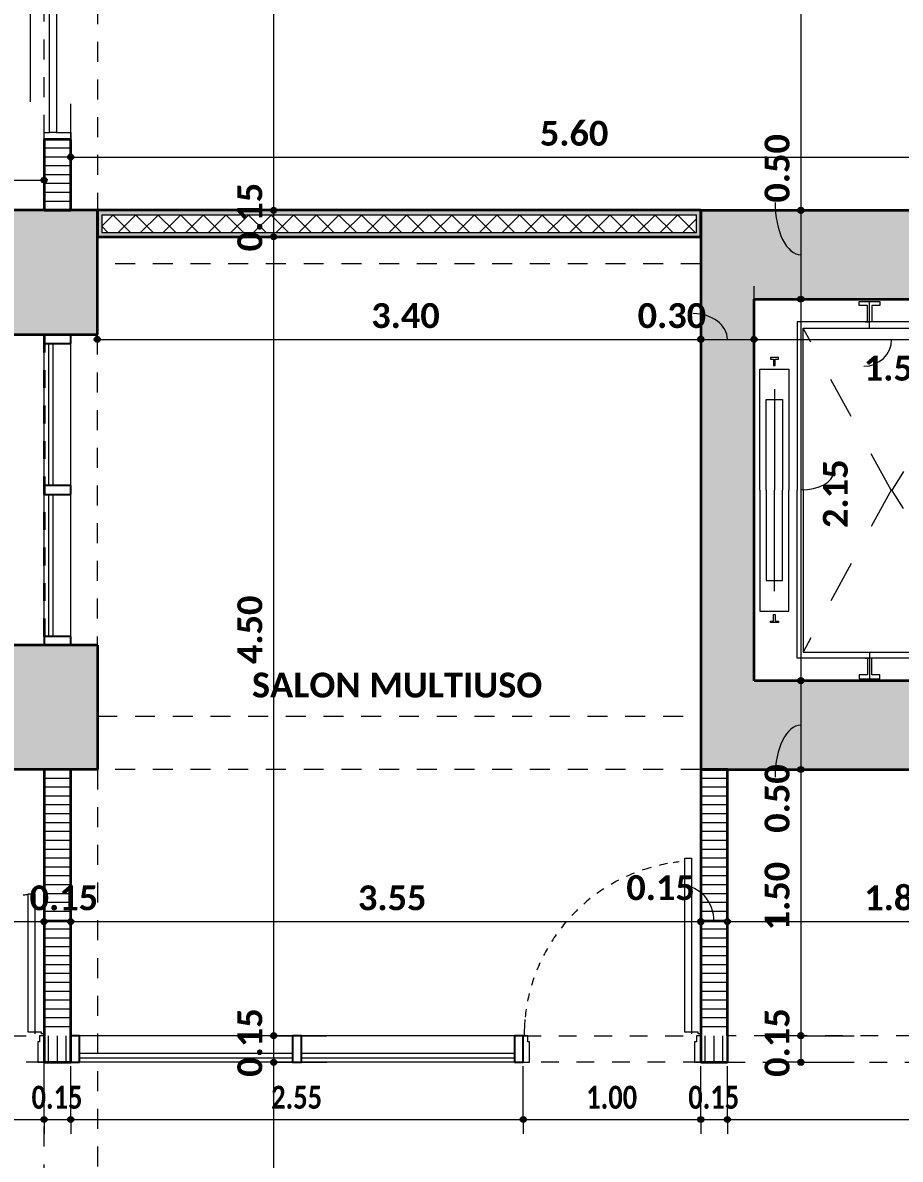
# Model space of a CAD drawing. Header units: metres. Extents: x -144 to 1000, y -717 to 29.
# Drawn here: x 502.76 to 507.7, y -562.62 to -556.22 of the extents above; entities that cross this region are included whole.
import ezdxf

# ---------------------------------------------------------------- set-up
doc = ezdxf.new("R2010")
doc.units = ezdxf.units.M
for name, pattern in [('Basculante', [0.11625, 0.075, -0.04125]), ('basculante modificado', [0.18, 0.1125, -0.0675]), ('IMPORT-LIFT01$0$HIDDEN-Z', [225, 150, -75]), ('Trazo', [0.45, 0.225, -0.225]), ('Trazo_2_', [0.47625, 0.238125, -0.238125])]:
    doc.linetypes.add(name, pattern=pattern)
doc.layers.get('0').update_dxf_attribs({"color": 1})
for name, color, linetype, lineweight in [('A-ANNO-DIMS', 1, 'Continuous', 9), ('A-DETL', 1, 'Continuous', 9), ('A-DETL-GENF', 1, 'Continuous', 9), ('A-DETL-GENF-HDLN', 1, 'Trazo_2_', 9), ('A-DETL-MEDM', 1, 'Continuous', 30), ('A-DOOR', 1, 'Continuous', 9), ('A-DOOR-FRAM', 1, 'Continuous', 9), ('A-DOOR-HDLN', 1, 'Trazo', 20), ('A-GLAZ-CURT', 1, 'Continuous', 9), ('A-GLAZ-CWMG', 1, 'Continuous', 9), ('A-WALL', 4, 'Continuous', 9), ('G-ANNO-TEXT', 2, 'Continuous', 9), ('S-COLS', 7, 'Continuous', 9)]:
    doc.layers.add(name, color=color, linetype=linetype, lineweight=lineweight)
doc.layers.add('A-WALL-PATT', color=7, linetype='Continuous', lineweight=35, true_color=0x9c9c9c)
doc.styles.add('Calibri_B_1', font='calibrib.ttf', dxfattribs={"height": 0.135})
doc.styles.add('Calibri_B_5', font='calibrib.ttf', dxfattribs={"height": 0.66})
doc.styles.add('Calibri_B_7', font='calibrib.ttf', dxfattribs={"width": 0.8, "height": 0.18})

# ---------------------------------------------------------------- blocks, each defined once
blk = doc.blocks.new('I')
at = {"layer": 'A-ANNO-DIMS', "lineweight": 25}
h = blk.add_hatch(color=256, dxfattribs=at)
edge = h.paths.add_edge_path()
edge.add_arc((499.2605, -495.3092), 0.015, 0, 360)
h = blk.add_hatch(color=256, dxfattribs=at)
edge = h.paths.add_edge_path()
edge.add_arc((499.1105, -495.4394), 0.015, 0, 360)
h = blk.add_hatch(color=256, dxfattribs=at)
edge = h.paths.add_edge_path()
edge.add_arc((500.4036, -495.6089), 0.015, 0, 360)
h = blk.add_hatch(color=256, dxfattribs=at)
edge = h.paths.add_edge_path()
edge.add_arc((500.4036, -495.6089), 0.015, 0, 360)
h = blk.add_hatch(color=256, dxfattribs=at)
edge = h.paths.add_edge_path()
edge.add_arc((503.3742, -495.61), 0.015, 0, 360)
h = blk.add_hatch(color=256, dxfattribs=at)
edge = h.paths.add_edge_path()
edge.add_arc((503.3742, -495.61), 0.015, 0, 360)
h = blk.add_hatch(color=256, dxfattribs=at)
edge = h.paths.add_edge_path()
edge.add_arc((500.4036, -495.7589), 0.015, 0, 360)
h = blk.add_hatch(color=256, dxfattribs=at)
edge = h.paths.add_edge_path()
edge.add_arc((500.4036, -495.7589), 0.015, 0, 360)
h = blk.add_hatch(color=256, dxfattribs=at)
edge = h.paths.add_edge_path()
edge.add_arc((503.3742, -496.11), 0.015, 0, 360)
h = blk.add_hatch(color=256, dxfattribs=at)
edge = h.paths.add_edge_path()
edge.add_arc((503.3742, -496.11), 0.015, 0, 360)
h = blk.add_hatch(color=256, dxfattribs=at)
edge = h.paths.add_edge_path()
edge.add_arc((499.4105, -496.3366), 0.015, 0, 360)
h = blk.add_hatch(color=256, dxfattribs=at)
edge = h.paths.add_edge_path()
edge.add_arc((502.8105, -496.3366), 0.015, 0, 360)
h = blk.add_hatch(color=256, dxfattribs=at)
edge = h.paths.add_edge_path()
edge.add_arc((502.8105, -496.3366), 0.015, 0, 360)
h = blk.add_hatch(color=256, dxfattribs=at)
edge = h.paths.add_edge_path()
edge.add_arc((503.1105, -496.3366), 0.015, 0, 360)
h = blk.add_hatch(color=256, dxfattribs=at)
edge = h.paths.add_edge_path()
edge.add_arc((503.1105, -496.3366), 0.015, 0, 360)
h = blk.add_hatch(color=256, dxfattribs=at)
edge = h.paths.add_edge_path()
edge.add_arc((503.3742, -498.26), 0.015, 0, 360)
h = blk.add_hatch(color=256, dxfattribs=at)
edge = h.paths.add_edge_path()
edge.add_arc((503.3742, -498.26), 0.015, 0, 360)
h = blk.add_hatch(color=256, dxfattribs=at)
edge = h.paths.add_edge_path()
edge.add_arc((503.3742, -498.7599), 0.015, 0, 360)
h = blk.add_hatch(color=256, dxfattribs=at)
edge = h.paths.add_edge_path()
edge.add_arc((503.3742, -498.7599), 0.015, 0, 360)
h = blk.add_hatch(color=256, dxfattribs=at)
edge = h.paths.add_edge_path()
edge.add_arc((499.1105, -499.6172), 0.015, 0, 360)
h = blk.add_hatch(color=256, dxfattribs=at)
edge = h.paths.add_edge_path()
edge.add_arc((499.1105, -499.6172), 0.015, 0, 360)
h = blk.add_hatch(color=256, dxfattribs=at)
edge = h.paths.add_edge_path()
edge.add_arc((499.2605, -499.6172), 0.015, 0, 360)
h = blk.add_hatch(color=256, dxfattribs=at)
edge = h.paths.add_edge_path()
edge.add_arc((499.2605, -499.6172), 0.015, 0, 360)
h = blk.add_hatch(color=256, dxfattribs=at)
edge = h.paths.add_edge_path()
edge.add_arc((502.8105, -499.6172), 0.015, 0, 360)
h = blk.add_hatch(color=256, dxfattribs=at)
edge = h.paths.add_edge_path()
edge.add_arc((502.8105, -499.6172), 0.015, 0, 360)
h = blk.add_hatch(color=256, dxfattribs=at)
edge = h.paths.add_edge_path()
edge.add_arc((502.9605, -499.6172), 0.015, 0, 360)
h = blk.add_hatch(color=256, dxfattribs=at)
edge = h.paths.add_edge_path()
edge.add_arc((502.9605, -499.6172), 0.015, 0, 360)
h = blk.add_hatch(color=256, dxfattribs=at)
edge = h.paths.add_edge_path()
edge.add_arc((500.4036, -500.2599), 0.015, 0, 360)
h = blk.add_hatch(color=256, dxfattribs=at)
edge = h.paths.add_edge_path()
edge.add_arc((500.4036, -500.2599), 0.015, 0, 360)
h = blk.add_hatch(color=256, dxfattribs=at)
edge = h.paths.add_edge_path()
edge.add_arc((503.3742, -500.2599), 0.015, 0, 360)
h = blk.add_hatch(color=256, dxfattribs=at)
edge = h.paths.add_edge_path()
edge.add_arc((503.3742, -500.2599), 0.015, 0, 360)
h = blk.add_hatch(color=256, dxfattribs=at)
edge = h.paths.add_edge_path()
edge.add_arc((500.4036, -500.4099), 0.015, 0, 360)
h = blk.add_hatch(color=256, dxfattribs=at)
edge = h.paths.add_edge_path()
edge.add_arc((500.4036, -500.4099), 0.015, 0, 360)
h = blk.add_hatch(color=256, dxfattribs=at)
edge = h.paths.add_edge_path()
edge.add_arc((503.3742, -500.4099), 0.015, 0, 360)
h = blk.add_hatch(color=256, dxfattribs=at)
edge = h.paths.add_edge_path()
edge.add_arc((499.1105, -500.732), 0.015, 0, 360)
h = blk.add_hatch(color=256, dxfattribs=at)
edge = h.paths.add_edge_path()
edge.add_arc((499.1105, -500.732), 0.015, 0, 360)
h = blk.add_hatch(color=256, dxfattribs=at)
edge = h.paths.add_edge_path()
edge.add_arc((499.2605, -500.732), 0.015, 0, 360)
h = blk.add_hatch(color=256, dxfattribs=at)
edge = h.paths.add_edge_path()
edge.add_arc((499.2605, -500.732), 0.015, 0, 360)
h = blk.add_hatch(color=256, dxfattribs=at)
edge = h.paths.add_edge_path()
edge.add_arc((501.8106, -500.732), 0.015, 0, 360)
h = blk.add_hatch(color=256, dxfattribs=at)
edge = h.paths.add_edge_path()
edge.add_arc((501.8106, -500.732), 0.015, 0, 360)
h = blk.add_hatch(color=256, dxfattribs=at)
edge = h.paths.add_edge_path()
edge.add_arc((502.8106, -500.732), 0.015, 0, 360)
h = blk.add_hatch(color=256, dxfattribs=at)
edge = h.paths.add_edge_path()
edge.add_arc((502.8106, -500.732), 0.015, 0, 360)
h = blk.add_hatch(color=256, dxfattribs=at)
edge = h.paths.add_edge_path()
edge.add_arc((502.9605, -500.732), 0.015, 0, 360)
h = blk.add_hatch(color=256, dxfattribs=at)
edge = h.paths.add_edge_path()
edge.add_arc((502.9605, -500.732), 0.015, 0, 360)
at = {"layer": 'A-WALL-PATT', "lineweight": 5, "true_color": 0x747474}
blk.add_hatch(color=8, dxfattribs=at).paths.add_polyline_path([(499.4108, -495.6339), (502.8105, -495.6339), (502.8099, -495.6089), (499.4108, -495.6089)])
at = {"layer": 'A-WALL-PATT', "true_color": 0x747474}
blk.add_hatch(color=8, dxfattribs=at).paths.add_polyline_path([(502.635, -495.7589), (502.8105, -495.7588), (502.8105, -495.6339), (502.7856, -495.6339), (502.7856, -495.7339), (499.4358, -495.7339), (499.4358, -495.6339), (499.4108, -495.6339), (499.4108, -495.7589), (502.2006, -495.7589)])
at = {"layer": 'S-COLS', "true_color": 0x5b5b5b}
h = blk.add_hatch(color=251, dxfattribs=at)
h.paths.add_polyline_path([(498.9107, -506.46), (499.4107, -506.46), (499.4107, -505.56), (498.9107, -505.56), (498.9107, -506.3874)])
h.paths.add_polyline_path([(516.7105, -506.46), (517.2105, -506.46), (517.2105, -505.56), (516.7105, -505.56), (516.7105, -506.4599)])
h.paths.add_polyline_path([(506.7607, -506.4599), (507.1107, -506.4599), (507.1107, -505.5599), (506.6107, -505.5599), (506.6107, -506.4599)])
h.paths.add_polyline_path([(499.1855, -498.7599), (499.4106, -498.7599), (499.4106, -498.06), (498.9106, -498.06), (498.9106, -498.7599)])
h.paths.add_polyline_path([(517.2108, -498.7599), (517.2108, -498.06), (516.8108, -498.06), (516.8108, -498.7599), (517.0242, -498.7599)])
h.paths.add_polyline_path([(504.8107, -498.7599), (504.8103, -498.26), (503.1105, -498.26), (503.1105, -496.11), (504.8108, -496.11), (504.8103, -495.61), (502.8105, -495.6101), (502.8106, -498.7599), (504.8103, -498.7599)])
h.paths.add_polyline_path([(513.4108, -498.7599), (513.4106, -495.6099), (512.9108, -495.61), (512.9108, -498.7599), (513.4107, -498.7599)])
h.paths.add_polyline_path([(507.1107, -498.7599), (507.1107, -497.8599), (506.6107, -497.8599), (506.6107, -498.7599), (506.7617, -498.7599)])
h.paths.add_polyline_path([(506.6108, -496.51), (507.1108, -496.51), (507.1108, -495.61), (506.6108, -495.61), (506.6108, -496.11)])
h.paths.add_polyline_path([(499.1855, -496.31), (499.4105, -496.31), (499.4105, -495.6089), (498.9105, -495.61), (498.9105, -496.31)])
h.paths.add_polyline_path([(517.0864, -496.31), (517.2108, -496.31), (517.2108, -495.6089), (516.8108, -495.6089), (516.8108, -496.31), (517.0364, -496.31)])
h.paths.add_polyline_path([(516.7107, -487.61), (517.2107, -487.61), (517.2107, -486.7102), (516.7107, -486.7102), (516.7107, -486.7314)])
h.paths.add_polyline_path([(506.7617, -487.61), (507.1107, -487.61), (507.1107, -486.71), (506.6107, -486.71), (506.6107, -487.61), (506.6857, -487.61)])
h.paths.add_polyline_path([(499.92, -487.01), (500.0107, -487.01), (500.0107, -486.51), (499.1107, -486.51), (499.1107, -487.01), (499.8386, -487.01)])
at = {"layer": 'A-ANNO-DIMS'}
for p, q in [((500.4036, -492.61), (500.4036, -495.6089)), ((503.3742, -492.61), (503.3742, -495.61)), ((499.2605, -495.3092), (499.2605, -495.0092)), ((499.1105, -495.4394), (499.1105, -495.1394)), ((499.2605, -495.3092), (504.8605, -495.3092)), ((499.2605, -495.3092), (499.2605, -495.3892)), ((497.5153, -495.4394), (499.1105, -495.4394)), ((499.1105, -495.4394), (499.1105, -495.5194)), ((500.4036, -495.6089), (500.3236, -495.6089)), ((500.4036, -495.6089), (500.3236, -495.6089)), ((500.4036, -495.6089), (500.7036, -495.6089)), ((500.4036, -495.6089), (500.4036, -495.7589)), ((500.4036, -495.6089), (500.7036, -495.6089)), ((503.3742, -495.61), (503.2942, -495.61)), ((503.3742, -495.61), (503.2942, -495.61)), ((503.3742, -495.61), (503.6742, -495.61)), ((503.3742, -495.61), (503.3742, -496.11)), ((503.3742, -495.61), (503.6742, -495.61)), ((500.4036, -495.7589), (500.3236, -495.7589)), ((500.4036, -495.7589), (500.3236, -495.7589)), ((500.4036, -495.7589), (500.7036, -495.7589)), ((500.4036, -495.7589), (500.4036, -500.2599)), ((500.4036, -495.7589), (500.7036, -495.7589)), ((499.4105, -496.3366), (499.4105, -496.0366)), ((502.8105, -496.3366), (502.8105, -496.0366)), ((502.8105, -496.3366), (502.8105, -496.0366)), ((503.1105, -496.3366), (503.1105, -496.0366)), ((503.1105, -496.3366), (503.1105, -496.0366)), ((503.3742, -496.11), (503.2942, -496.11)), ((503.3742, -496.11), (503.2942, -496.11)), ((503.3742, -496.11), (503.6742, -496.11)), ((503.3742, -496.11), (503.3742, -498.26)), ((503.3742, -496.11), (503.6742, -496.11)), ((499.4105, -496.3366), (502.8105, -496.3366)), ((499.4105, -496.3366), (499.4105, -496.4166)), ((502.8105, -496.3366), (502.8105, -496.4166)), ((502.8105, -496.3366), (503.1105, -496.3366)), ((502.8105, -496.3366), (502.8105, -496.4166)), ((503.1105, -496.3366), (503.1105, -496.4166)), ((503.1105, -496.3366), (504.6603, -496.3366)), ((503.1105, -496.3366), (503.1105, -496.4166)), ((503.3742, -498.26), (503.2942, -498.26)), ((503.3742, -498.26), (503.2942, -498.26)), ((503.3742, -498.26), (503.6742, -498.26)), ((503.3742, -498.26), (503.3742, -498.7599)), ((503.3742, -498.26), (503.6742, -498.26)), ((503.3742, -498.7599), (503.2942, -498.7599)), ((503.3742, -498.7599), (503.2942, -498.7599)), ((503.3742, -498.7599), (503.6742, -498.7599)), ((503.3742, -498.7599), (503.3742, -500.2599)), ((503.3742, -498.7599), (503.6742, -498.7599)), ((499.1105, -499.6172), (499.1105, -499.3172)), ((499.1105, -499.6172), (499.1105, -499.3172)), ((499.2605, -499.6172), (499.2605, -499.3172)), ((499.2605, -499.6172), (499.2605, -499.3172)), ((502.8105, -499.6172), (502.8105, -499.3172)), ((502.8105, -499.6172), (502.8105, -499.3172)), ((502.9605, -499.6172), (502.9605, -499.3172)), ((502.9605, -499.6172), (502.9605, -499.3172)), ((497.5605, -499.6172), (499.1105, -499.6172)), ((499.1105, -499.6172), (499.1105, -499.6972)), ((499.1105, -499.6172), (499.2605, -499.6172)), ((499.1105, -499.6172), (499.1105, -499.6972)), ((499.2605, -499.6172), (499.2605, -499.6972)), ((499.2605, -499.6172), (502.8105, -499.6172)), ((499.2605, -499.6172), (499.2605, -499.6972)), ((502.8105, -499.6172), (502.8105, -499.6972)), ((502.8105, -499.6172), (502.9605, -499.6172)), ((502.8105, -499.6172), (502.8105, -499.6972)), ((502.9605, -499.6172), (502.9605, -499.6972)), ((502.9605, -499.6172), (504.8157, -499.6172)), ((502.9605, -499.6172), (502.9605, -499.6972)), ((500.4036, -500.2599), (500.3236, -500.2599)), ((500.4036, -500.2599), (500.3236, -500.2599)), ((500.4036, -500.2599), (500.7036, -500.2599)), ((500.4036, -500.2599), (500.4036, -500.4099)), ((500.4036, -500.2599), (500.7036, -500.2599)), ((503.3742, -500.2599), (503.2942, -500.2599)), ((503.3742, -500.2599), (503.2942, -500.2599)), ((503.3742, -500.2599), (503.6742, -500.2599)), ((503.3742, -500.2599), (503.3742, -500.4099)), ((503.3742, -500.2599), (503.6742, -500.2599)), ((499.1105, -500.732), (499.1105, -500.432)), ((499.1105, -500.732), (499.1105, -500.432)), ((499.2605, -500.732), (499.2605, -500.432)), ((499.2605, -500.732), (499.2605, -500.432)), ((500.4036, -500.4099), (500.3236, -500.4099)), ((500.4036, -500.4099), (500.3236, -500.4099)), ((500.4036, -500.4099), (500.7036, -500.4099)), ((500.4036, -500.4099), (500.4036, -506.3084)), ((500.4036, -500.4099), (500.7036, -500.4099)), ((501.8106, -500.732), (501.8106, -500.432)), ((501.8106, -500.732), (501.8106, -500.432)), ((502.8106, -500.732), (502.8106, -500.432)), ((502.8106, -500.732), (502.8106, -500.432)), ((502.9605, -500.732), (502.9605, -500.432)), ((502.9605, -500.732), (502.9605, -500.432)), ((503.3742, -500.4099), (503.2942, -500.4099)), ((503.3742, -500.4099), (503.6742, -500.4099)), ((498.3105, -500.732), (499.1105, -500.732)), ((499.1105, -500.732), (499.1105, -500.812)), ((499.1105, -500.732), (499.2605, -500.732)), ((499.1105, -500.732), (499.1105, -500.812)), ((499.2605, -500.732), (499.2605, -500.812)), ((499.2605, -500.732), (501.8106, -500.732)), ((499.2605, -500.732), (499.2605, -500.812)), ((501.8106, -500.732), (501.8106, -500.812)), ((501.8106, -500.732), (502.8106, -500.732)), ((501.8106, -500.732), (501.8106, -500.812)), ((502.8106, -500.732), (502.8106, -500.812)), ((502.8106, -500.732), (502.9605, -500.732)), ((502.8106, -500.732), (502.8106, -500.812)), ((502.9605, -500.732), (502.9605, -500.812)), ((502.9605, -500.732), (505.8107, -500.732)), ((502.9605, -500.732), (502.9605, -500.812))]:
    blk.add_line(p, q, dxfattribs=at)
at = {"layer": 'A-ANNO-DIMS', "lineweight": 25}
for centre in [(499.2605, -495.3092), (499.1105, -495.4394), (500.4036, -495.6089), (500.4036, -495.6089), (503.3742, -495.61), (503.3742, -495.61), (500.4036, -495.7589), (500.4036, -495.7589), (503.3742, -496.11), (503.3742, -496.11), (499.4105, -496.3366), (502.8105, -496.3366), (502.8105, -496.3366), (503.1105, -496.3366), (503.1105, -496.3366), (503.3742, -498.26), (503.3742, -498.26), (503.3742, -498.7599), (503.3742, -498.7599), (499.1105, -499.6172), (499.1105, -499.6172), (499.2605, -499.6172), (499.2605, -499.6172), (502.8105, -499.6172), (502.8105, -499.6172), (502.9605, -499.6172), (502.9605, -499.6172), (500.4036, -500.2599), (500.4036, -500.2599), (503.3742, -500.2599), (503.3742, -500.2599), (500.4036, -500.4099), (500.4036, -500.4099), (503.3742, -500.4099), (499.1105, -500.732), (499.1105, -500.732), (499.2605, -500.732), (499.2605, -500.732), (501.8106, -500.732), (501.8106, -500.732), (502.8106, -500.732), (502.8106, -500.732), (502.9605, -500.732), (502.9605, -500.732)]:
    blk.add_circle(centre, 0.015, dxfattribs=at)
at = {"layer": 'A-ANNO-DIMS'}
for centre, major_axis, ratio, start_param, end_param in [((503.3742, -495.5659), (0, 0.294), 0.493484, 1.570796, 3.141593), ((502.768, -496.3366), (0.1925, 0), 0.753847, 0, 1.570796), ((503.7287, -496.3366), (0.1567, 0), 0.965043, 4.712389, 6.283185), ((503.3742, -497.0855), (0.183, 0), 0.543247, 4.712389, 6.283185), ((503.3742, -498.8031), (0, 0.2932), 0.494945, 0, 1.570796), ((502.7044, -499.6172), (0, 0.2024), 0.894808, 4.712389, 6.283185)]:
    blk.add_ellipse(centre, major_axis=major_axis, ratio=ratio, start_param=start_param, end_param=end_param, dxfattribs=at)
at = {"layer": 'A-DETL', "color": 7, "linetype": 'basculante modificado'}
for p, q in [((499.1107, -495.6089), (499.1107, -487.01)), ((499.4107, -487.01), (499.4107, -495.61)), ((499.4107, -495.61), (502.8106, -495.61)), ((502.8106, -495.91), (499.4105, -495.91)), ((499.1103, -498.0585), (499.1103, -496.31)), ((499.4103, -496.31), (499.4103, -498.0585)), ((499.4103, -498.4599), (502.8106, -498.4599)), ((499.1107, -505.5599), (499.1107, -498.7599)), ((502.8107, -498.7599), (499.4107, -498.7599)), ((499.4107, -498.7599), (499.4107, -505.5599))]:
    blk.add_line(p, q, dxfattribs=at)
at = {"layer": 'A-DETL', "color": 7, "linetype": 'Basculante', "lineweight": 35}
for p, q in [((498.9105, -496.31), (499.1105, -496.31)), ((499.1105, -496.31), (499.1105, -498.06)), ((499.1105, -498.06), (498.9105, -498.06))]:
    blk.add_line(p, q, dxfattribs=at)
at = {"layer": 'A-DETL-GENF'}
for p, q in [((503.7036, -496.1455), (503.7036, -496.1223)), ((503.7036, -496.1223), (503.8196, -496.1223)), ((503.75, -496.1455), (503.7036, -496.1455)), ((503.75, -496.2383), (503.75, -496.1455)), ((503.8196, -496.1455), (503.7732, -496.1455)), ((503.7732, -496.1455), (503.7732, -496.2383)), ((503.8196, -496.1223), (503.8196, -496.1455)), ((504.4891, -496.2383), (503.3526, -496.2383)), ((503.3526, -496.2383), (503.3526, -497.1858)), ((503.3872, -497.1858), (503.3872, -496.2729)), ((503.3872, -496.2729), (504.4545, -496.2729)), ((503.7361, -496.2383), (503.7593, -496.2383)), ((503.248, -496.4391), (503.2024, -496.4391)), ((503.2024, -496.4391), (503.2024, -496.4482)), ((503.2024, -496.4482), (503.2206, -496.4482)), ((503.2206, -496.4482), (503.2206, -496.4846)), ((503.2206, -496.4846), (503.2297, -496.4846)), ((503.2297, -496.4482), (503.248, -496.4482)), ((503.2297, -496.4846), (503.2297, -496.4482)), ((503.248, -496.4482), (503.248, -496.4391)), ((503.143, -497.1858), (503.143, -496.5043)), ((503.143, -496.5043), (503.307, -496.5043)), ((503.307, -496.5043), (503.307, -497.1858)), ((503.1795, -497.1858), (503.1795, -496.6761)), ((503.1795, -496.6761), (503.2706, -496.6761)), ((503.2706, -496.6761), (503.2706, -497.1858)), ((503.143, -497.1858), (503.143, -497.8673)), ((503.1795, -497.1858), (503.1795, -497.6955)), ((503.2706, -497.6955), (503.2706, -497.1858)), ((503.307, -497.8673), (503.307, -497.1858)), ((503.3526, -498.1333), (503.3526, -497.1858)), ((503.3872, -497.1858), (503.3872, -498.0987)), ((503.1795, -497.6955), (503.2706, -497.6955)), ((503.143, -497.8673), (503.307, -497.8673)), ((503.2206, -497.9234), (503.2206, -497.887)), ((503.2206, -497.887), (503.2297, -497.887)), ((503.2297, -497.887), (503.2297, -497.9234)), ((503.2024, -497.9325), (503.2024, -497.9234)), ((503.2024, -497.9234), (503.2206, -497.9234)), ((503.248, -497.9325), (503.2024, -497.9325)), ((503.2297, -497.9234), (503.248, -497.9234)), ((503.248, -497.9234), (503.248, -497.9325)), ((504.4891, -498.1333), (503.3526, -498.1333)), ((503.3872, -498.0987), (504.4545, -498.0987)), ((503.7361, -498.1333), (503.7593, -498.1333)), ((503.75, -498.1333), (503.75, -498.2261)), ((503.7732, -498.2261), (503.7732, -498.1333)), ((503.75, -498.2261), (503.7036, -498.2261)), ((503.7036, -498.2261), (503.7036, -498.2493)), ((503.7036, -498.2493), (503.8196, -498.2493)), ((503.8196, -498.2261), (503.7732, -498.2261)), ((503.8196, -498.2493), (503.8196, -498.2261))]:
    blk.add_line(p, q, dxfattribs=at)
at = {"layer": 'A-DETL-GENF', "linetype": 'IMPORT-LIFT01$0$HIDDEN-Z'}
for p, q in [((503.7602, -496.2729), (503.7602, -496.1223)), ((503.225, -496.6172), (503.225, -497.1858)), ((503.225, -497.7544), (503.225, -497.1858)), ((503.7602, -498.0987), (503.7602, -498.2493))]:
    blk.add_line(p, q, dxfattribs=at)
at = {"layer": 'A-DETL-GENF', "linetype": 'Basculante'}
for p, q in [((498.3105, -500.2599), (499.1105, -500.2599)), ((499.1105, -500.2599), (499.1105, -500.4099)), ((501.8106, -500.4099), (501.8106, -500.2599)), ((501.8106, -500.2599), (502.8106, -500.2599)), ((502.8106, -500.2599), (502.8106, -500.4099)), ((505.8107, -500.2599), (502.9605, -500.2599)), ((499.1105, -500.4099), (498.3105, -500.4099)), ((502.8106, -500.4099), (501.8106, -500.4099)), ((502.9605, -500.4099), (505.8107, -500.4099))]:
    blk.add_line(p, q, dxfattribs=at)
at = {"layer": 'A-DETL-GENF-HDLN'}
for p, q in [((503.8844, -497.1901), (503.3872, -496.2729)), ((504.4545, -496.2729), (503.8844, -497.1901)), ((503.8844, -497.1815), (503.3872, -498.0987)), ((504.4545, -498.0987), (503.8844, -497.1815))]:
    blk.add_line(p, q, dxfattribs=at)
at = {"layer": 'A-DETL-MEDM'}
blk.add_line((502.9605, -500.2599), (502.9605, -500.4099), dxfattribs=at)
at = {"layer": 'A-DOOR'}
for p, q in [((499.0318, -494.4822), (499.0318, -494.9989)), ((499.1105, -500.2599), (499.1105, -500.4099)), ((502.8106, -500.2599), (502.8106, -500.4099))]:
    blk.add_line(p, q, dxfattribs=at)
at = {"layer": 'A-DOOR', "lineweight": 15}
for p, q in [((502.7206, -499.2599), (502.7606, -499.2599)), ((502.7206, -500.2399), (502.7206, -499.2599)), ((502.7606, -500.2499), (502.7606, -499.2599)), ((499.0205, -499.4599), (499.0605, -499.4599)), ((499.0205, -500.2399), (499.0205, -499.4599)), ((499.0605, -500.2499), (499.0605, -499.4599)), ((499.0955, -500.2399), (499.0205, -500.2399)), ((499.0955, -500.2499), (499.0955, -500.2399)), ((499.1105, -500.2499), (499.0955, -500.2499)), ((502.7956, -500.2399), (502.7206, -500.2399)), ((502.7956, -500.2499), (502.7956, -500.2399)), ((502.8106, -500.2499), (502.7956, -500.2499))]:
    blk.add_line(p, q, dxfattribs=at)
at = {"layer": 'A-DOOR'}
for centre, radius, start, end in [((502.7989, -500.2577), 0.9833, 100.25822, 103.15108), ((502.7989, -500.2577), 0.9833, 100.25822, 103.15108), ((502.7989, -500.2577), 0.9833, 96.45945, 98.44999), ((502.7989, -500.2577), 0.9833, 111.72829, 114.55488), ((502.7989, -500.2577), 0.9833, 105.83157, 108.88574), ((502.7989, -500.2577), 0.9833, 117.36602, 120.16222), ((499.1105, -500.2599), 0.8, 96.45945, 98.44999), ((502.7989, -500.2577), 0.9833, 128.46716, 131.20973), ((502.7989, -500.2577), 0.9833, 122.94407, 125.71217), ((502.7989, -500.2577), 0.9833, 133.94059, 136.66048), ((502.7989, -500.2577), 0.9833, 139.37018, 142.07048), ((502.7989, -500.2577), 0.9833, 144.7622, 147.44619), ((502.7989, -500.2577), 0.9833, 150.12331, 152.79443), ((502.7989, -500.2577), 0.9833, 155.46046, 158.1223), ((502.7989, -500.2577), 0.9833, 160.78086, 163.43707), ((502.7989, -500.2577), 0.9833, 166.09186, 168.74617), ((502.7989, -500.2577), 0.9833, 171.40092, 174.05706), ((502.7989, -500.2577), 0.9833, 174.86021, 180)]:
    blk.add_arc(centre, radius, start, end, dxfattribs=at)
at = {"layer": 'A-DOOR-FRAM', "lineweight": 5}
for p, q in [((499.1405, -495.17), (499.1405, -494.3691)), ((499.1805, -494.3691), (499.1805, -495.17)), ((499.1805, -495.17), (499.1405, -495.17))]:
    blk.add_line(p, q, dxfattribs=at)
at = {"layer": 'A-DOOR-FRAM'}
for p, q in [((499.1105, -495.17), (499.1405, -495.17)), ((499.1105, -495.21), (499.1105, -495.17)), ((499.1805, -495.17), (499.2605, -495.17)), ((499.2605, -495.17), (499.2605, -495.21)), ((499.1105, -500.2599), (499.0855, -500.2599)), ((499.0855, -500.2599), (499.0855, -500.2949)), ((501.8356, -500.2599), (501.8106, -500.2599)), ((501.8356, -500.2949), (501.8356, -500.2599)), ((502.8105, -500.2599), (502.7856, -500.2599)), ((502.7856, -500.2599), (502.7856, -500.2949)), ((499.0855, -500.2949), (499.0755, -500.2949)), ((499.0755, -500.2949), (499.0755, -500.4099)), ((501.8456, -500.2949), (501.8356, -500.2949)), ((501.8456, -500.4099), (501.8456, -500.2949)), ((502.7856, -500.2949), (502.7756, -500.2949)), ((502.7756, -500.2949), (502.7756, -500.4099)), ((499.0755, -500.4099), (499.1105, -500.4099)), ((501.8106, -500.4099), (501.8456, -500.4099)), ((502.7756, -500.4099), (502.8106, -500.4099))]:
    blk.add_line(p, q, dxfattribs=at)
at = {"layer": 'A-DOOR-HDLN'}
blk.add_line((501.8106, -500.4099), (501.8106, -500.2599), dxfattribs=at)
at = {"layer": 'A-GLAZ-CURT', "lineweight": 15}
for p, q in [((499.136, -496.36), (499.136, -497.16)), ((499.161, -496.36), (499.136, -496.36)), ((499.161, -497.16), (499.161, -496.36)), ((499.136, -497.16), (499.161, -497.16)), ((499.136, -497.21), (499.136, -498.01)), ((499.161, -497.21), (499.136, -497.21)), ((499.161, -498.01), (499.161, -497.21)), ((499.136, -498.01), (499.161, -498.01)), ((500.5106, -500.3594), (499.3105, -500.3594)), ((499.3105, -500.3594), (499.3105, -500.3844)), ((499.3105, -500.3844), (500.5106, -500.3844)), ((500.5106, -500.3844), (500.5106, -500.3594)), ((501.7606, -500.3594), (500.5606, -500.3594)), ((500.5606, -500.3594), (500.5606, -500.3844)), ((500.5606, -500.3844), (501.7606, -500.3844)), ((501.7606, -500.3844), (501.7606, -500.3594))]:
    blk.add_line(p, q, dxfattribs=at)
at = {"layer": 'A-GLAZ-CWMG', "lineweight": 25}
for p, q in [((499.1105, -496.31), (499.1105, -496.36)), ((499.2605, -496.31), (499.1105, -496.31)), ((499.2605, -496.36), (499.2605, -496.31)), ((499.1105, -496.36), (499.2605, -496.36)), ((499.3105, -500.2599), (499.2605, -500.2599)), ((499.2605, -500.2599), (499.2605, -500.4099)), ((499.3105, -500.4099), (499.3105, -500.2599)), ((499.2605, -500.4099), (499.3105, -500.4099))]:
    blk.add_line(p, q, dxfattribs=at)
at = {"layer": 'A-GLAZ-CWMG'}
for p, q in [((499.1105, -497.16), (499.1105, -496.36)), ((499.2605, -497.16), (499.2605, -496.36)), ((499.1105, -498.01), (499.1105, -497.21)), ((499.2605, -498.01), (499.2605, -497.21)), ((500.5106, -500.2599), (499.3105, -500.2599)), ((501.7606, -500.2599), (500.5606, -500.2599)), ((500.5106, -500.4099), (499.3105, -500.4099)), ((501.7606, -500.4099), (500.5606, -500.4099))]:
    blk.add_line(p, q, dxfattribs=at)
at = {"layer": 'A-GLAZ-CWMG', "lineweight": 25, "extrusion": (0, 0, -1)}
for p, q in [((499.1105, -497.16), (499.1105, -497.21)), ((499.2605, -497.16), (499.1105, -497.16)), ((499.2605, -497.21), (499.2605, -497.16)), ((499.1105, -497.21), (499.2605, -497.21)), ((499.1105, -498.01), (499.1105, -498.06)), ((499.2605, -498.01), (499.1105, -498.01)), ((499.2605, -498.06), (499.2605, -498.01)), ((499.1105, -498.06), (499.2605, -498.06)), ((500.5606, -500.2599), (500.5106, -500.2599)), ((500.5106, -500.2599), (500.5106, -500.4099)), ((500.5606, -500.4099), (500.5606, -500.2599)), ((501.8106, -500.2599), (501.7606, -500.2599)), ((501.7606, -500.2599), (501.7606, -500.4099)), ((501.8106, -500.4099), (501.8106, -500.2599)), ((500.5106, -500.4099), (500.5606, -500.4099)), ((501.7606, -500.4099), (501.8106, -500.4099))]:
    blk.add_line(p, q, dxfattribs=at)
at = {"layer": 'A-WALL', "lineweight": 35}
for p, q in [((499.1105, -495.21), (499.1105, -495.6089)), ((499.2605, -495.21), (499.1105, -495.21)), ((499.2605, -495.6089), (499.2605, -495.21)), ((499.1105, -495.6089), (499.2605, -495.6089)), ((502.8106, -495.6089), (499.4108, -495.6089)), ((499.4108, -495.6089), (499.4108, -495.7589)), ((502.8106, -495.7589), (502.8106, -495.6089)), ((499.4108, -495.7589), (502.8106, -495.7589)), ((499.1105, -498.7599), (499.1105, -500.4099)), ((499.2605, -498.7599), (499.1105, -498.7599)), ((499.2605, -500.4099), (499.2605, -498.7599)), ((502.8105, -498.7599), (502.8105, -500.2599)), ((502.9605, -498.7599), (502.8105, -498.7599)), ((502.9605, -500.2599), (502.9605, -498.7599)), ((502.8106, -500.2599), (502.8106, -500.4099)), ((499.1105, -500.4099), (499.2605, -500.4099)), ((502.8106, -500.4099), (502.9605, -500.4099))]:
    blk.add_line(p, q, dxfattribs=at)
at = {"layer": 'A-WALL'}
for p, q in [((499.4358, -495.6339), (502.7856, -495.6339)), ((499.4358, -495.6339), (499.4358, -495.7339)), ((502.7856, -495.7339), (502.7856, -495.6339)), ((499.4358, -495.7339), (502.7856, -495.7339))]:
    blk.add_line(p, q, dxfattribs=at)
at = {"layer": 'A-WALL-PATT', "color": 8, "lineweight": 5, "true_color": 0x727272}
for p, q in [((499.2605, -495.2591), (499.1105, -495.2591)), ((499.2605, -495.3091), (499.1105, -495.3091)), ((499.2605, -495.3591), (499.1105, -495.3591)), ((499.2605, -495.4091), (499.1105, -495.4091)), ((499.2605, -495.4591), (499.1105, -495.4591)), ((499.2605, -495.5091), (499.1105, -495.5091)), ((499.2605, -495.5591), (499.1105, -495.5591)), ((499.2605, -498.7601), (499.1105, -498.7601)), ((502.9605, -498.7601), (502.8917, -498.7601)), ((499.2605, -498.8101), (499.1105, -498.8101)), ((502.9605, -498.8101), (502.8105, -498.8101)), ((499.2605, -498.8601), (499.1105, -498.8601)), ((499.2605, -498.9101), (499.1105, -498.9101)), ((502.9605, -498.8601), (502.8105, -498.8601)), ((502.9605, -498.9101), (502.8105, -498.9101)), ((499.2605, -498.9601), (499.1105, -498.9601)), ((502.9605, -498.9601), (502.8105, -498.9601)), ((499.2605, -499.0101), (499.1105, -499.0101)), ((502.9605, -499.0101), (502.8105, -499.0101)), ((499.2605, -499.0601), (499.1105, -499.0601)), ((499.2605, -499.1101), (499.1105, -499.1101)), ((502.9605, -499.0601), (502.8105, -499.0601)), ((502.9605, -499.1101), (502.8105, -499.1101)), ((499.2605, -499.1601), (499.1105, -499.1601)), ((502.9605, -499.1601), (502.8105, -499.1601)), ((499.2605, -499.2101), (499.1105, -499.2101)), ((502.9605, -499.2101), (502.8105, -499.2101)), ((499.2605, -499.2601), (499.1105, -499.2601)), ((502.9605, -499.2601), (502.8105, -499.2601)), ((499.2605, -499.3101), (499.1105, -499.3101)), ((499.2605, -499.3601), (499.1105, -499.3601)), ((502.9605, -499.3101), (502.8105, -499.3101)), ((502.9605, -499.3601), (502.8105, -499.3601)), ((499.2605, -499.4101), (499.1105, -499.4101)), ((502.9605, -499.4101), (502.8105, -499.4101)), ((499.2605, -499.4601), (499.1105, -499.4601)), ((502.9605, -499.4601), (502.8105, -499.4601)), ((499.2605, -499.5101), (499.1105, -499.5101)), ((502.9605, -499.5101), (502.8105, -499.5101)), ((499.2605, -499.5601), (499.1105, -499.5601)), ((499.2605, -499.6101), (499.1105, -499.6101)), ((502.9605, -499.5601), (502.8105, -499.5601)), ((502.9605, -499.6101), (502.8105, -499.6101)), ((499.2605, -499.6601), (499.1105, -499.6601)), ((502.9605, -499.6601), (502.8105, -499.6601)), ((499.2605, -499.7101), (499.1105, -499.7101)), ((502.9605, -499.7101), (502.8105, -499.7101)), ((499.2605, -499.7601), (499.1105, -499.7601)), ((499.2605, -499.8101), (499.1105, -499.8101)), ((502.9605, -499.7601), (502.8105, -499.7601)), ((502.9605, -499.8101), (502.8105, -499.8101)), ((499.2605, -499.8601), (499.1105, -499.8601)), ((502.9605, -499.8601), (502.8105, -499.8601)), ((499.2605, -499.9101), (499.1105, -499.9101)), ((502.9605, -499.9101), (502.8105, -499.9101)), ((499.2605, -499.9601), (499.1105, -499.9601)), ((502.9605, -499.9601), (502.8105, -499.9601)), ((499.2605, -500.0101), (499.1105, -500.0101)), ((499.2605, -500.0601), (499.1105, -500.0601)), ((502.9605, -500.0101), (502.8105, -500.0101)), ((502.9605, -500.0601), (502.8105, -500.0601)), ((499.2605, -500.1101), (499.1105, -500.1101)), ((502.9605, -500.1101), (502.8105, -500.1101)), ((499.2605, -500.1601), (499.1105, -500.1601)), ((502.9605, -500.1601), (502.8105, -500.1601)), ((499.2605, -500.2101), (499.1105, -500.2101)), ((499.1353, -500.4099), (499.1353, -500.2599)), ((499.1853, -500.4099), (499.1853, -500.2599)), ((499.2353, -500.4099), (499.2353, -500.2599)), ((502.9605, -500.2101), (502.8105, -500.2101)), ((502.8353, -500.4099), (502.8353, -500.2599)), ((502.8853, -500.4099), (502.8853, -500.2599)), ((502.9353, -500.4099), (502.9353, -500.2599))]:
    blk.add_line(p, q, dxfattribs=at)
at = {"layer": 'A-WALL-PATT', "color": 1, "lineweight": 5, "true_color": 0xff0000}
for p, q in [((499.4358, -495.6981), (499.5, -495.6339)), ((499.5974, -495.7339), (499.4974, -495.6339)), ((499.5272, -495.7339), (499.6272, -495.6339)), ((499.7247, -495.7339), (499.6247, -495.6339)), ((499.6545, -495.7339), (499.7545, -495.6339)), ((499.852, -495.7339), (499.752, -495.6339)), ((499.7818, -495.7339), (499.8818, -495.6339)), ((499.9792, -495.7339), (499.8792, -495.6339)), ((499.9091, -495.7339), (500.0091, -495.6339)), ((500.1065, -495.7339), (500.0065, -495.6339)), ((500.0364, -495.7339), (500.1364, -495.6339)), ((500.2338, -495.7339), (500.1338, -495.6339)), ((500.1636, -495.7339), (500.2636, -495.6339)), ((500.3611, -495.7339), (500.2611, -495.6339)), ((500.2909, -495.7339), (500.3909, -495.6339)), ((500.4883, -495.7339), (500.3883, -495.6339)), ((500.4182, -495.7339), (500.5182, -495.6339)), ((500.6156, -495.7339), (500.5156, -495.6339)), ((500.5455, -495.7339), (500.6455, -495.6339)), ((500.7429, -495.7339), (500.6429, -495.6339)), ((500.6727, -495.7339), (500.7727, -495.6339)), ((500.8702, -495.7339), (500.7702, -495.6339)), ((500.8, -495.7339), (500.9, -495.6339)), ((500.9975, -495.7339), (500.8975, -495.6339)), ((500.9273, -495.7339), (501.0273, -495.6339)), ((501.1247, -495.7339), (501.0247, -495.6339)), ((501.0546, -495.7339), (501.1546, -495.6339)), ((501.252, -495.7339), (501.152, -495.6339)), ((501.1819, -495.7339), (501.2819, -495.6339)), ((501.3793, -495.7339), (501.2793, -495.6339)), ((501.3091, -495.7339), (501.4091, -495.6339)), ((501.5066, -495.7339), (501.4066, -495.6339)), ((501.4364, -495.7339), (501.5364, -495.6339)), ((501.6339, -495.7339), (501.5339, -495.6339)), ((501.5637, -495.7339), (501.6637, -495.6339)), ((501.7611, -495.7339), (501.6611, -495.6339)), ((501.691, -495.7339), (501.791, -495.6339)), ((501.8884, -495.7339), (501.7884, -495.6339)), ((501.8183, -495.7339), (501.9183, -495.6339)), ((502.0157, -495.7339), (501.9157, -495.6339)), ((501.9455, -495.7339), (502.0455, -495.6339)), ((502.143, -495.7339), (502.043, -495.6339)), ((502.0728, -495.7339), (502.1728, -495.6339)), ((502.2703, -495.7339), (502.1703, -495.6339)), ((502.2001, -495.7339), (502.3001, -495.6339)), ((502.3975, -495.7339), (502.2975, -495.6339)), ((502.3274, -495.7339), (502.4274, -495.6339)), ((502.5248, -495.7339), (502.4248, -495.6339)), ((502.4547, -495.7339), (502.5547, -495.6339)), ((502.6521, -495.7339), (502.5521, -495.6339)), ((502.5819, -495.7339), (502.6819, -495.6339)), ((502.7794, -495.7339), (502.6794, -495.6339)), ((499.4701, -495.7339), (499.4358, -495.6996)), ((502.7092, -495.7339), (502.7856, -495.6575))]:
    blk.add_line(p, q, dxfattribs=at)
at = {"layer": 'S-COLS', "lineweight": 35}
for p, q in [((499.4105, -495.6089), (498.9105, -495.6089)), ((499.4105, -495.6089), (499.4105, -496.31)), ((504.8108, -495.61), (502.8105, -495.61)), ((502.8105, -495.61), (502.8105, -498.7599)), ((503.1105, -498.26), (503.1105, -496.11)), ((503.1105, -496.11), (504.8108, -496.11)), ((498.9105, -496.31), (499.4105, -496.31)), ((499.4106, -498.06), (498.9106, -498.06)), ((499.4106, -498.06), (499.4106, -498.7599)), ((504.8107, -498.26), (503.1105, -498.26)), ((499.4106, -498.7599), (498.9106, -498.7599)), ((502.8105, -498.7599), (504.8107, -498.7599))]:
    blk.add_line(p, q, dxfattribs=at)
at = {"layer": 'A-ANNO-DIMS', "attachment_point": 1, "line_spacing_factor": 1.158048}
for s, insert, char_height, width, style in [('5.60', (501.9038, -495.1052), 0.14, 0.376134, 'Calibri_B_5'), ('3.40', (500.9538, -496.1325), 0.14, 0.376134, 'Calibri_B_5'), ('0.30', (502.4546, -496.1325), 0.14, 0.376134, 'Calibri_B_5'), ('1.55', (503.7287, -496.4289), 0.14, 0.376134, 'Calibri_B_5'), ('0.15', (502.3909, -499.3558), 0.14, 0.376134, 'Calibri_B_5'), ('0.15', (499.0288, -499.4131), 0.14, 0.376134, 'Calibri_B_5'), ('3.55', (500.8788, -499.4131), 0.14, 0.376134, 'Calibri_B_5'), ('1.86', (503.7314, -499.4131), 0.14, 0.376134, 'Calibri_B_5'), ('0.15', (499.04, -500.5418), 0.13, 0.349267, 'Calibri_B_7'), ('2.55', (500.39, -500.5418), 0.13, 0.349267, 'Calibri_B_7'), ('1.00', (502.1651, -500.5418), 0.13, 0.349267, 'Calibri_B_7'), ('0.15', (502.74, -500.5418), 0.13, 0.349267, 'Calibri_B_7')]:
    blk.add_mtext(s, dxfattribs=dict(at, insert=insert, char_height=char_height, width=width, style=style))
at = {"layer": 'A-ANNO-DIMS', "char_height": 0.14, "width": 0.376134, "attachment_point": 1, "rotation": 90, "line_spacing_factor": 1.158048, "style": 'Calibri_B_5'}
for s, insert in [('0.50', (503.1701, -495.5659)), ('0.15', (500.1996, -495.8406)), ('2.15', (503.4983, -497.399)), ('4.50', (500.1996, -498.1661)), ('0.50', (503.1701, -499.1166)), ('1.50', (503.1701, -499.6666)), ('0.15', (500.1996, -500.4916)), ('0.15', (503.1701, -500.4916))]:
    blk.add_mtext(s, dxfattribs=dict(at, insert=insert))
at = {"layer": 'G-ANNO-TEXT', "style": 'Calibri_B_1'}
blk.add_text('SALON MULTIUSO', height=0.14, dxfattribs=at).set_placement((500.2815, -498.3543))

msp = doc.modelspace()

# ---------------------------------------------------------------- block references
at = {"color": 3}
msp.add_blockref('I', (3.7693, -61.665), dxfattribs=at)

doc.saveas('drawing.dxf')
